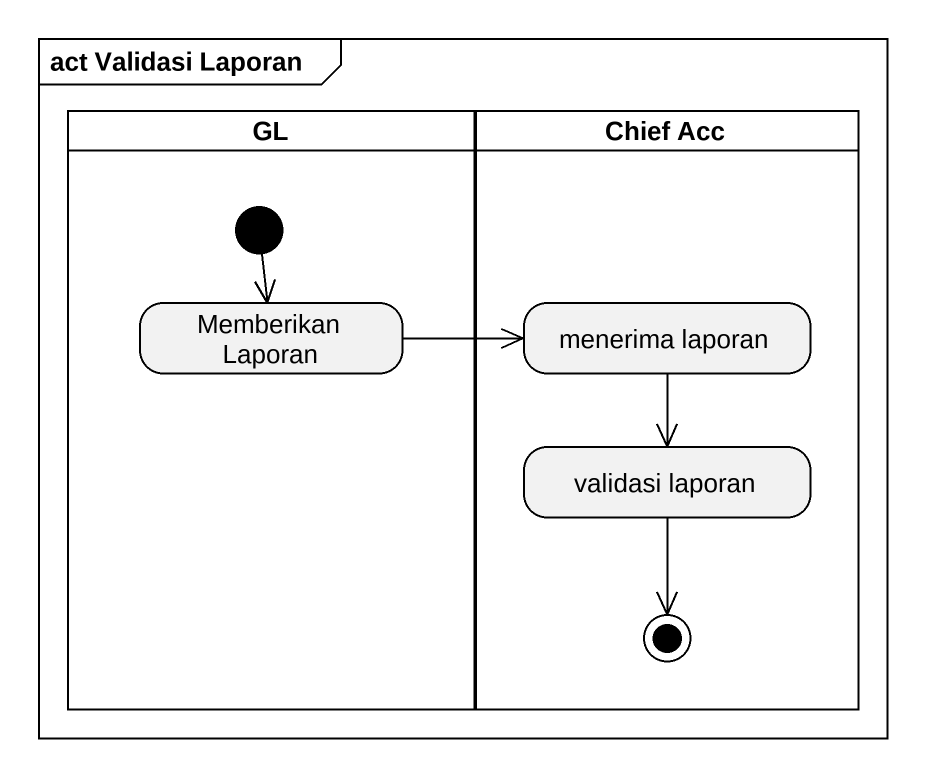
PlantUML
@startuml
mainframe act Validasi Laporan
hide empty description
state GL <<partition>> {
  state "Memberikan Laporan" as Memberikan_Laporan
  [*] --> Memberikan_Laporan
}
state "Chief Acc" as Chief_Acc <<partition>> {
  state "menerima laporan" as menerima_laporan
  state "validasi laporan" as validasi_laporan
  validasi_laporan --> [*]
}
Memberikan_Laporan -right-> menerima_laporan
menerima_laporan --> validasi_laporan
@enduml
